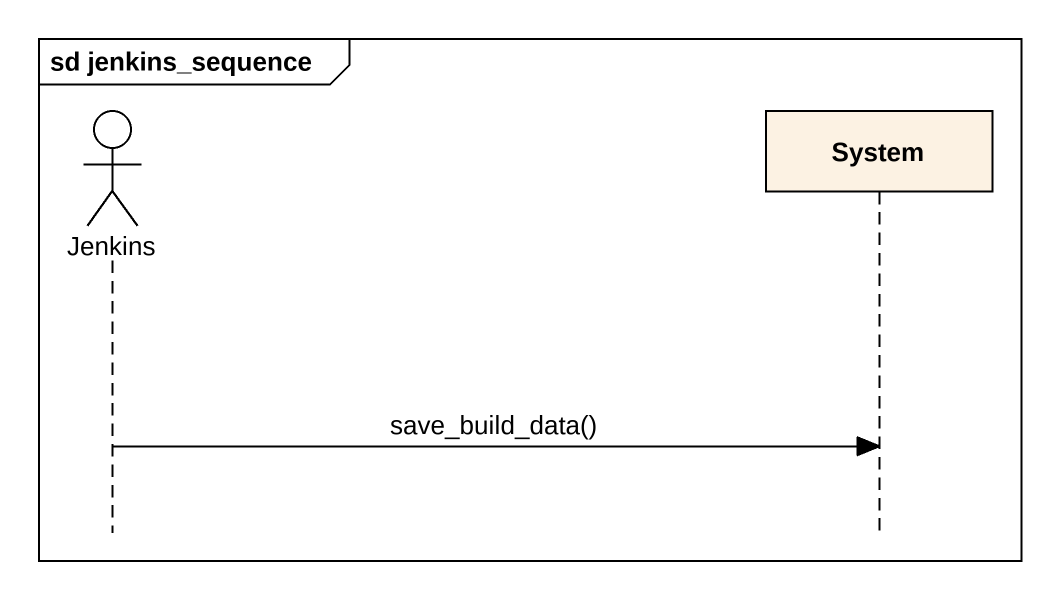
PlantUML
@startuml
mainframe sd jenkins_sequence
hide footbox
actor Jenkins
participant System

Jenkins -> System : save_build_data()
@enduml
